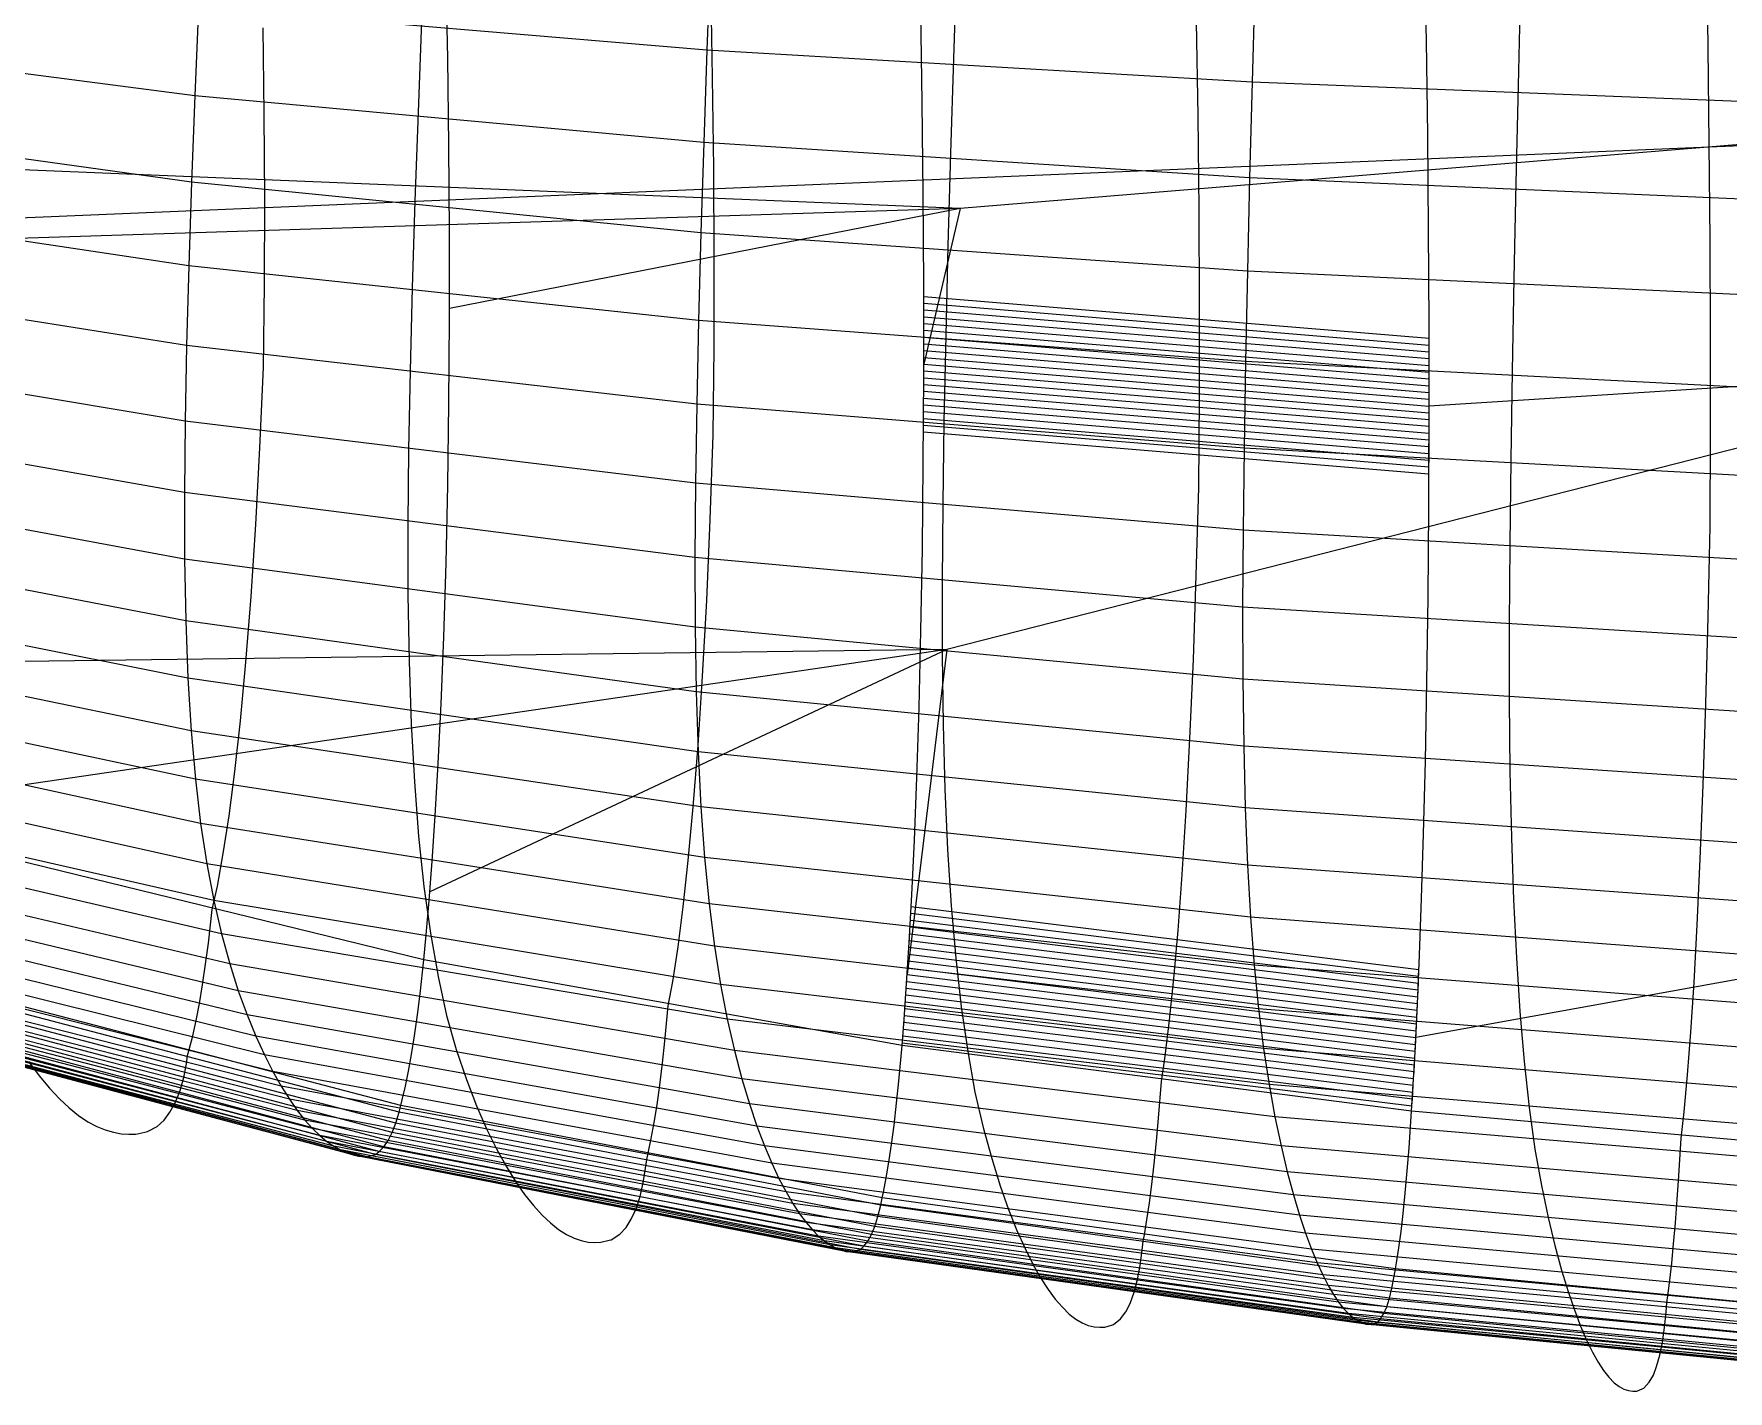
# Model space of a CAD drawing. Extents: x -449 to 449, y -4 to 308.
# Drawn here: x -296.4 to -146.2, y 3.5 to 123.8 of the extents above; entities that cross this region are included whole.
import ezdxf

# ---------------------------------------------------------------- set-up
doc = ezdxf.new("R2010")
doc.units = 0

msp = doc.modelspace()

# ---------------------------------------------------------------- linework, layer by layer
at = {"layer": 'default', "color": 3, "linetype": 'CONTINUOUS'}
for p, q in [((-172.974, 123.199, 41.614), (-173.126, 131.581, 41.104)), ((-259.742, 121.641, 74.538), (-259.896, 129.377, 74.221)), ((-217.678, 117.736, 56.845), (-217.817, 125.829, 56.488)), ((-172.858, 114.827, 42.005), (-172.974, 123.199, 41.614)), ((-259.643, 113.903, 74.741), (-259.742, 121.641, 74.538)), ((-217.588, 109.642, 57.078), (-217.678, 117.736, 56.845)), ((-172.781, 106.453, 42.264), (-172.858, 114.827, 42.005)), ((-259.596, 106.183, 74.838), (-259.643, 113.903, 74.741)), ((-217.542, 101.566, 57.196), (-217.588, 109.642, 57.078)), ((-259.6, 98.542, 74.829), (-259.596, 106.183, 74.838)), ((-172.74, 98.099, 42.401), (-172.781, 106.453, 42.264)), ((-217.54, 93.572, 57.2), (-217.542, 101.566, 57.196)), ((-259.652, 91.054, 74.722), (-259.6, 98.542, 74.829)), ((-172.736, 89.828, 42.416), (-172.74, 98.099, 42.401)), ((-217.581, 85.738, 57.096), (-217.54, 93.572, 57.2)), ((-259.754, 83.802, 74.513), (-259.652, 91.054, 74.722)), ((-172.766, 81.724, 42.316), (-172.736, 89.828, 42.416)), ((-217.664, 78.151, 56.881), (-217.581, 85.738, 57.096)), ((-259.902, 76.873, 74.209), (-259.754, 83.802, 74.513)), ((-172.83, 73.875, 42.098), (-172.766, 81.724, 42.316)), ((-217.788, 70.901, 56.563), (-217.664, 78.151, 56.881)), ((-260.096, 70.364, 73.811), (-259.902, 76.873, 74.209)), ((-172.928, 66.374, 41.769), (-172.83, 73.875, 42.098)), ((-217.951, 64.091, 56.142), (-217.788, 70.901, 56.563)), ((-260.328, 64.423, 73.336), (-260.096, 70.364, 73.811)), ((-173.058, 59.328, 41.331), (-172.928, 66.374, 41.769)), ((-260.588, 59.128, 72.802), (-260.328, 64.423, 73.336)), ((-218.147, 57.875, 55.637), (-217.951, 64.091, 56.142)), ((-260.858, 54.493, 72.248), (-260.588, 59.128, 72.802)), ((-173.216, 52.896, 40.802), (-173.058, 59.328, 41.331)), ((-218.368, 52.335, 55.067), (-218.147, 57.875, 55.637)), ((-261.129, 50.466, 71.691), (-260.858, 54.493, 72.248)), ((-173.394, 47.164, 40.203), (-173.216, 52.896, 40.802)), ((-218.598, 47.485, 54.473), (-218.368, 52.335, 55.067)), ((-261.397, 46.975, 71.14), (-261.129, 50.466, 71.691)), ((-261.661, 43.929, 70.6), (-261.397, 46.975, 71.14)), ((-218.83, 43.271, 53.875), (-218.598, 47.485, 54.473)), ((-173.579, 42.146, 39.578), (-173.394, 47.164, 40.203)), ((-261.874, 41.731, 70.163), (-261.661, 43.929, 70.6)), ((-219.059, 39.617, 53.284), (-218.83, 43.271, 53.875)), ((-173.767, 37.786, 38.948), (-173.579, 42.146, 39.578)), ((-219.285, 36.43, 52.703), (-219.059, 39.617, 53.284)), ((-173.952, 34.005, 38.325), (-173.767, 37.786, 38.948)), ((-219.468, 34.129, 52.232), (-219.285, 36.43, 52.703)), ((-174.135, 30.706, 37.711), (-173.952, 34.005, 38.325)), ((-174.283, 28.325, 37.213), (-174.135, 30.706, 37.711))]:
    msp.add_line(p, q, dxfattribs=at)
at = {"layer": 'default', "color": 4, "linetype": 'CONTINUOUS'}
for p, q in [((-147.992, 122.64, 42.234), (-148.123, 131.22, 41.704)), ((-214.633, 130.152, -7.258), (-214.908, 121.631, -8.07)), ((-236.263, 119.926, 71.409), (-236.407, 127.938, 71.069)), ((-164.627, 127.991, -23.489), (-164.84, 119.218, -24.335)), ((-262.075, 124.928, 12.1), (-262.388, 116.862, 11.396)), ((-193.22, 116.539, 55.561), (-193.345, 124.872, 55.183)), ((-276.029, 116.719, 89.841), (-276.132, 124.334, 89.655)), ((-147.893, 114.062, 42.642), (-147.992, 122.64, 42.234)), ((-214.908, 121.631, -8.07), (-215.169, 113.24, -8.814)), ((-236.165, 111.912, 71.628), (-236.263, 119.926, 71.409)), ((-164.84, 119.218, -24.335), (-165.043, 110.578, -25.11)), ((-275.983, 109.127, 89.925), (-276.029, 116.719, 89.841)), ((-262.388, 116.862, 11.396), (-262.666, 108.966, 10.771)), ((-193.133, 108.202, 55.808), (-193.22, 116.539, 55.561)), ((-215.169, 113.24, -8.814), (-215.4, 105.026, -9.473)), ((-147.821, 105.481, 42.913), (-147.893, 114.062, 42.642)), ((-236.118, 103.92, 71.736), (-236.165, 111.912, 71.628)), ((-165.043, 110.578, -25.11), (-165.224, 102.122, -25.796)), ((-275.991, 101.611, 89.909), (-275.983, 109.127, 89.925)), ((-262.666, 108.966, 10.771), (-262.903, 101.303, 10.244)), ((-193.089, 99.889, 55.936), (-193.133, 108.202, 55.808)), ((-147.784, 96.924, 43.057), (-147.821, 105.481, 42.913)), ((-236.118, 96.009, 71.732), (-236.118, 103.92, 71.736)), ((-215.4, 105.026, -9.473), (-215.596, 97.055, -10.028)), ((-276.095, 94.246, 89.72), (-275.991, 101.611, 89.909)), ((-262.903, 101.303, 10.244), (-263.087, 93.951, 9.832)), ((-165.224, 102.122, -25.796), (-165.377, 93.916, -26.372)), ((-193.085, 91.66, 55.944), (-193.089, 99.889, 55.936)), ((-215.596, 97.055, -10.028), (-215.749, 89.408, -10.459)), ((-147.778, 88.453, 43.076), (-147.784, 96.924, 43.057)), ((-236.205, 88.256, 71.539), (-236.118, 96.009, 71.732)), ((-276.404, 87.119, 89.145), (-276.095, 94.246, 89.72)), ((-263.087, 93.951, 9.832), (-263.224, 86.95, 9.549)), ((-165.377, 93.916, -26.372), (-165.495, 86.043, -26.818)), ((-193.154, 83.595, 55.748), (-193.085, 91.66, 55.944)), ((-215.749, 89.408, -10.459), (-215.864, 82.126, -10.754)), ((-236.473, 80.753, 70.917), (-236.205, 88.256, 71.539)), ((-147.825, 80.149, 42.898), (-147.778, 88.453, 43.076)), ((-276.762, 80.313, 88.484), (-276.404, 87.119, 89.145)), ((-263.224, 86.95, 9.549), (-263.292, 80.319, 9.42)), ((-165.495, 86.043, -26.818), (-165.586, 78.548, -27.12)), ((-193.375, 75.79, 55.091), (-193.154, 83.595, 55.748)), ((-215.864, 82.126, -10.754), (-215.92, 75.229, -10.883)), ((-277.177, 73.924, 87.712), (-276.762, 80.313, 88.484)), ((-263.292, 80.319, 9.42), (-263.285, 74.058, 9.467)), ((-236.791, 73.589, 70.186), (-236.473, 80.753, 70.917)), ((-147.995, 72.113, 42.218), (-147.825, 80.149, 42.898)), ((-165.586, 78.548, -27.12), (-165.631, 71.449, -27.25)), ((-215.92, 75.229, -10.883), (-215.914, 68.719, -10.824)), ((-193.639, 68.336, 54.317), (-193.375, 75.79, 55.091)), ((-277.643, 68.098, 86.843), (-277.177, 73.924, 87.712)), ((-263.285, 74.058, 9.467), (-263.186, 68.171, 9.71)), ((-237.154, 66.861, 69.348), (-236.791, 73.589, 70.186)), ((-148.198, 64.439, 41.412), (-147.995, 72.113, 42.218)), ((-165.631, 71.449, -27.25), (-165.628, 64.749, -27.181)), ((-278.133, 62.92, 85.922), (-277.643, 68.098, 86.843)), ((-263.186, 68.171, 9.71), (-263, 62.656, 10.159)), ((-215.914, 68.719, -10.824), (-215.828, 62.599, -10.555)), ((-193.94, 61.337, 53.428), (-193.639, 68.336, 54.317)), ((-237.556, 60.726, 68.417), (-237.154, 66.861, 69.348)), ((-165.628, 64.749, -27.181), (-165.561, 58.451, -26.89)), ((-148.431, 57.232, 40.486), (-148.198, 64.439, 41.412)), ((-278.634, 58.407, 84.988), (-278.133, 62.92, 85.922)), ((-263, 62.656, 10.159), (-262.713, 57.499, 10.826)), ((-215.828, 62.599, -10.555), (-215.672, 56.866, -10.065)), ((-237.984, 55.274, 67.413), (-237.556, 60.726, 68.417)), ((-194.274, 54.953, 52.437), (-193.94, 61.337, 53.428)), ((-279.143, 54.505, 84.041), (-278.634, 58.407, 84.988)), ((-262.713, 57.499, 10.826), (-262.334, 52.7, 11.708)), ((-165.561, 58.451, -26.89), (-165.44, 52.553, -26.367)), ((-148.689, 50.659, 39.452), (-148.431, 57.232, 40.486)), ((-215.672, 56.866, -10.065), (-215.428, 51.507, -9.341)), ((-279.65, 51.142, 83.097), (-279.143, 54.505, 84.041)), ((-238.424, 50.521, 66.393), (-237.984, 55.274, 67.413)), ((-194.63, 49.28, 51.368), (-194.274, 54.953, 52.437)), ((-262.334, 52.7, 11.708), (-261.857, 48.231, 12.812)), ((-280.177, 48.244, 82.117), (-279.65, 51.142, 83.097)), ((-215.428, 51.507, -9.341), (-215.107, 46.521, -8.387)), ((-165.44, 52.553, -26.367), (-165.248, 47.041, -25.599)), ((-238.871, 46.412, 65.358), (-238.424, 50.521, 66.393)), ((-148.962, 44.818, 38.335), (-148.689, 50.659, 39.452)), ((-280.647, 46.183, 81.247), (-280.177, 48.244, 82.117)), ((-261.857, 48.231, 12.812), (-261.279, 44.085, 14.137)), ((-194.996, 44.334, 50.28), (-194.63, 49.28, 51.368)), ((-165.248, 47.041, -25.599), (-164.997, 41.914, -24.587)), ((-280.973, 43.218, 80.646), (-280.647, 46.183, 81.247)), ((-239.317, 42.871, 64.326), (-238.871, 46.412, 65.358)), ((-215.107, 46.521, -8.387), (-214.705, 41.879, -7.196)), ((-261.279, 44.085, 14.137), (-260.606, 40.263, 15.669)), ((-195.368, 40.058, 49.176), (-194.996, 44.334, 50.28)), ((-149.245, 39.725, 37.197), (-148.962, 44.818, 38.335)), ((-281.219, 41.348, 80.188), (-280.973, 43.218, 80.646)), ((-239.781, 39.819, 63.253), (-239.317, 42.871, 64.326)), ((-281.494, 39.51, 79.682), (-281.219, 41.348, 80.188)), ((-214.705, 41.879, -7.196), (-214.217, 37.574, -5.768)), ((-164.997, 41.914, -24.587), (-164.681, 37.141, -23.327)), ((-281.775, 37.857, 79.161), (-281.494, 39.51, 79.682)), ((-260.606, 40.263, 15.669), (-259.853, 36.787, 17.369)), ((-240.195, 37.647, 62.3), (-239.781, 39.819, 63.253)), ((-195.741, 36.373, 48.075), (-195.368, 40.058, 49.176)), ((-149.534, 35.321, 36.041), (-149.245, 39.725, 37.197)), ((-282.066, 36.36, 78.624), (-281.775, 37.857, 79.161)), ((-240.487, 34.529, 61.633), (-240.195, 37.647, 62.3)), ((-214.217, 37.574, -5.768), (-213.648, 33.606, -4.117)), ((-282.368, 35.002, 78.066), (-282.066, 36.36, 78.624)), ((-259.853, 36.787, 17.369), (-258.991, 33.765, 19.317)), ((-196.129, 33.196, 46.929), (-195.741, 36.373, 48.075)), ((-164.681, 37.141, -23.327), (-164.298, 32.717, -21.817)), ((-282.674, 33.777, 77.495), (-282.368, 35.002, 78.066)), ((-149.823, 31.525, 34.888), (-149.534, 35.321, 36.041)), ((-282.922, 32.51, 77.041), (-282.818, 33.258, 77.224)), ((-282.818, 33.258, 77.224), (-282.674, 33.777, 77.495)), ((-258.991, 33.765, 19.317), (-258.089, 31.126, 21.359)), ((-240.703, 32.56, 61.134), (-240.487, 34.529, 61.633)), ((-213.648, 33.606, -4.117), (-213.011, 29.999, -2.287)), ((-196.475, 30.934, 45.911), (-196.129, 33.196, 46.929)), ((-296.925, 32.715, 51.196), (-295.988, 31.442, 52.926)), ((-283.157, 31.292, 76.618), (-282.922, 32.51, 77.041)), ((-240.945, 30.624, 60.582), (-240.703, 32.56, 61.134)), ((-164.298, 32.717, -21.817), (-163.851, 28.64, -20.073)), ((-295.988, 31.442, 52.926), (-295.071, 30.345, 54.612)), ((-295.071, 30.345, 54.612), (-294.19, 29.393, 56.24)), ((-283.889, 29.111, 75.277), (-283.48, 30.147, 76.032)), ((-283.48, 30.147, 76.032), (-283.157, 31.292, 76.618)), ((-258.089, 31.126, 21.359), (-257.196, 28.796, 23.391)), ((-241.193, 28.884, 60.013), (-240.945, 30.624, 60.582)), ((-196.723, 27.693, 45.187), (-196.475, 30.934, 45.911)), ((-150.123, 28.252, 33.687), (-149.823, 31.525, 34.888)), ((-294.19, 29.393, 56.24), (-293.324, 28.595, 57.838)), ((-293.324, 28.595, 57.838), (-292.481, 27.929, 59.394)), ((-284.381, 28.216, 74.374), (-283.889, 29.111, 75.277)), ((-257.196, 28.796, 23.391), (-256.306, 26.748, 25.413)), ((-241.449, 27.307, 59.425), (-241.193, 28.884, 60.013)), ((-213.011, 29.999, -2.287), (-212.282, 26.862, -0.194)), ((-163.851, 28.64, -20.073), (-163.347, 24.933, -18.141)), ((-292.481, 27.929, 59.394), (-291.665, 27.377, 60.899)), ((-291.665, 27.377, 60.899), (-290.875, 26.956, 62.359)), ((-285.508, 26.964, 72.328), (-284.891, 27.525, 73.408)), ((-284.891, 27.525, 73.408), (-284.381, 28.216, 74.374)), ((-241.714, 25.877, 58.815), (-241.449, 27.307, 59.425)), ((-196.904, 25.644, 44.653), (-196.723, 27.693, 45.187)), ((-150.392, 25.922, 32.621), (-150.123, 28.252, 33.687)), ((-290.875, 26.956, 62.359), (-290.115, 26.646, 63.762)), ((-290.115, 26.646, 63.762), (-289.387, 26.445, 65.099)), ((-289.387, 26.445, 65.099), (-288.701, 26.313, 66.37)), ((-288.701, 26.313, 66.37), (-288.022, 26.283, 67.611)), ((-288.022, 26.283, 67.611), (-287.415, 26.283, 68.764)), ((-287.415, 26.283, 68.764), (-286.605, 26.459, 70.229)), ((-286.605, 26.459, 70.229), (-286.375, 26.501, 70.649)), ((-286.375, 26.501, 70.649), (-285.508, 26.964, 72.328)), ((-256.306, 26.748, 25.413), (-255.428, 24.973, 27.415)), ((-241.984, 24.586, 58.191), (-241.714, 25.877, 58.815)), ((-212.282, 26.862, -0.194), (-211.52, 24.124, 2)), ((-197.106, 23.63, 44.063), (-196.904, 25.644, 44.653)), ((-150.587, 22.586, 31.854), (-150.392, 25.922, 32.621)), ((-255.428, 24.973, 27.415), (-254.571, 23.435, 29.367)), ((-242.202, 23.251, 57.696), (-242.111, 24.04, 57.894)), ((-242.111, 24.04, 57.894), (-241.984, 24.586, 58.191)), ((-211.52, 24.124, 2), (-210.767, 21.706, 4.183)), ((-163.347, 24.933, -18.141), (-162.774, 21.709, -15.933)), ((-254.571, 23.435, 29.367), (-253.746, 22.086, 31.256)), ((-242.409, 21.967, 57.236), (-242.202, 23.251, 57.696)), ((-197.314, 21.82, 43.454), (-197.106, 23.63, 44.063)), ((-150.728, 20.476, 31.293), (-150.587, 22.586, 31.854)), ((-253.746, 22.086, 31.256), (-252.936, 20.935, 33.107)), ((-242.694, 20.76, 56.596), (-242.409, 21.967, 57.236)), ((-210.767, 21.706, 4.183), (-210.017, 19.581, 6.355)), ((-197.529, 20.179, 42.825), (-197.314, 21.82, 43.454)), ((-162.774, 21.709, -15.933), (-162.174, 18.895, -13.621)), ((-252.936, 20.935, 33.107), (-252.156, 19.936, 34.893)), ((-252.156, 19.936, 34.893), (-251.39, 19.1, 36.646)), ((-243.491, 18.725, 54.779), (-243.056, 19.668, 55.769)), ((-243.056, 19.668, 55.769), (-242.694, 20.76, 56.596)), ((-210.017, 19.581, 6.355), (-209.278, 17.739, 8.504)), ((-197.752, 18.692, 42.171), (-197.529, 20.179, 42.825)), ((-150.887, 18.403, 30.673), (-150.728, 20.476, 31.293)), ((-251.39, 19.1, 36.646), (-250.645, 18.403, 38.354)), ((-250.645, 18.403, 38.354), (-249.924, 17.824, 40.004)), ((-243.938, 17.997, 53.721), (-243.491, 18.725, 54.779)), ((-197.977, 17.348, 41.503), (-197.752, 18.692, 42.171)), ((-162.174, 18.895, -13.621), (-161.582, 16.41, -11.321)), ((-151.049, 16.539, 30.032), (-150.887, 18.403, 30.673)), ((-249.924, 17.824, 40.004), (-249.225, 17.383, 41.605)), ((-249.225, 17.383, 41.605), (-248.554, 17.06, 43.144)), ((-248.554, 17.06, 43.144), (-247.91, 16.851, 44.611)), ((-247.91, 16.851, 44.611), (-247.304, 16.713, 46.005)), ((-247.304, 16.713, 46.005), (-246.702, 16.683, 47.366)), ((-246.702, 16.683, 47.366), (-246.169, 16.685, 48.63)), ((-246.169, 16.685, 48.63), (-245.45, 16.872, 50.236)), ((-245.45, 16.872, 50.236), (-245.247, 16.917, 50.697)), ((-245.247, 16.917, 50.697), (-244.49, 17.417, 52.533)), ((-244.49, 17.417, 52.533), (-243.938, 17.997, 53.721)), ((-209.278, 17.739, 8.504), (-208.555, 16.144, 10.599)), ((-198.168, 15.976, 40.951), (-198.083, 16.78, 41.185)), ((-198.083, 16.78, 41.185), (-197.977, 17.348, 41.503)), ((-151.217, 14.85, 29.371), (-151.049, 16.539, 30.032)), ((-208.555, 16.144, 10.599), (-207.862, 14.744, 12.627)), ((-198.343, 14.641, 40.46), (-198.168, 15.976, 40.951)), ((-161.582, 16.41, -11.321), (-160.993, 14.226, -9.032)), ((-207.862, 14.744, 12.627), (-207.179, 13.551, 14.613)), ((-207.179, 13.551, 14.613), (-206.524, 12.516, 16.529)), ((-198.581, 13.387, 39.778), (-198.343, 14.641, 40.46)), ((-160.993, 14.226, -9.032), (-160.413, 12.333, -6.768)), ((-151.391, 13.318, 28.684), (-151.217, 14.85, 29.371)), ((-206.524, 12.516, 16.529), (-205.879, 11.649, 18.41)), ((-199.249, 11.275, 37.839), (-198.884, 12.254, 38.896)), ((-198.884, 12.254, 38.896), (-198.581, 13.387, 39.778)), ((-160.413, 12.333, -6.768), (-159.846, 10.693, -4.56)), ((-151.566, 11.935, 27.981), (-151.391, 13.318, 28.684)), ((-205.879, 11.649, 18.41), (-205.253, 10.926, 20.241)), ((-205.253, 10.926, 20.241), (-204.647, 10.327, 22.012)), ((-200.09, 9.916, 35.438), (-199.62, 10.518, 36.708)), ((-199.62, 10.518, 36.708), (-199.249, 11.275, 37.839)), ((-159.846, 10.693, -4.56), (-159.303, 9.254, -2.424)), ((-151.709, 10.504, 27.429), (-151.648, 11.351, 27.646)), ((-151.648, 11.351, 27.646), (-151.566, 11.935, 27.981)), ((-204.647, 10.327, 22.012), (-204.059, 9.871, 23.729)), ((-204.059, 9.871, 23.729), (-203.495, 9.537, 25.379)), ((-203.495, 9.537, 25.379), (-202.953, 9.321, 26.953)), ((-202.953, 9.321, 26.953), (-202.445, 9.18, 28.447)), ((-202.445, 9.18, 28.447), (-201.937, 9.15, 29.908)), ((-201.937, 9.15, 29.908), (-201.494, 9.152, 31.26)), ((-201.494, 9.152, 31.26), (-200.886, 9.348, 32.984)), ((-200.886, 9.348, 32.984), (-200.715, 9.395, 33.474)), ((-200.715, 9.395, 33.474), (-200.09, 9.916, 35.438)), ((-159.303, 9.254, -2.424), (-158.768, 8.027, -0.332)), ((-152.038, 7.842, 26.184), (-151.848, 9.131, 26.908)), ((-151.848, 9.131, 26.908), (-151.709, 10.504, 27.429)), ((-158.768, 8.027, -0.332), (-158.255, 6.963, 1.687)), ((-152.276, 6.678, 25.25), (-152.038, 7.842, 26.184)), ((-158.255, 6.963, 1.687), (-157.75, 6.072, 3.668)), ((-157.75, 6.072, 3.668), (-157.26, 5.328, 5.597)), ((-152.563, 5.673, 24.134), (-152.276, 6.678, 25.25)), ((-157.26, 5.328, 5.597), (-156.783, 4.727, 7.468)), ((-156.783, 4.727, 7.468), (-156.325, 4.243, 9.27)), ((-153.227, 4.279, 21.602), (-152.85, 4.897, 22.943)), ((-152.85, 4.897, 22.943), (-152.563, 5.673, 24.134)), ((-156.325, 4.243, 9.27), (-155.884, 3.899, 11.008)), ((-155.884, 3.899, 11.008), (-155.458, 3.675, 12.666)), ((-155.458, 3.675, 12.666), (-155.061, 3.543, 14.241)), ((-155.061, 3.543, 14.241), (-154.661, 3.497, 15.779)), ((-154.661, 3.497, 15.779), (-154.319, 3.499, 17.202)), ((-154.319, 3.499, 17.202), (-153.839, 3.698, 19.02)), ((-153.839, 3.698, 19.02), (-153.705, 3.746, 19.535)), ((-153.705, 3.746, 19.535), (-153.227, 4.279, 21.602))]:
    msp.add_line(p, q, dxfattribs=at)
at = {"layer": 'default', "color": 5, "linetype": 'CONTINUOUS'}
for p, q in [((-236.47, 130.686, 8.409), (-236.774, 122.357, 7.625)), ((-188.18, 128.149, -9.532), (-188.424, 119.532, -10.355)), ((-281.845, 126.145, 29.179), (-282.174, 118.313, 28.503)), ((-236.774, 122.357, 7.625), (-281.845, 126.145, 29.179)), ((-282.174, 118.313, 28.503), (-322.906, 123.578, 52.983)), ((-236.774, 122.357, 7.625), (-237.054, 114.162, 6.905)), ((-188.424, 119.532, -10.355), (-236.774, 122.357, 7.625)), ((-188.424, 119.532, -10.355), (-188.649, 111.053, -11.109)), ((-137.664, 117.521, -24.312), (-188.424, 119.532, -10.355)), ((-282.174, 118.313, 28.503), (-282.466, 110.662, 27.903)), ((-237.054, 114.162, 6.905), (-282.174, 118.313, 28.503)), ((-282.466, 110.662, 27.903), (-323.239, 116.356, 52.428)), ((-237.054, 114.162, 6.905), (-237.301, 106.157, 6.267)), ((-188.649, 111.053, -11.109), (-237.054, 114.162, 6.905)), ((-282.466, 110.662, 27.903), (-282.712, 103.256, 27.398)), ((-237.301, 106.157, 6.267), (-282.466, 110.662, 27.903)), ((-188.649, 111.053, -11.109), (-188.847, 102.77, -11.776)), ((-137.829, 108.832, -25.093), (-188.649, 111.053, -11.109)), ((-282.712, 103.256, 27.398), (-323.521, 109.365, 51.958)), ((-237.301, 106.157, 6.267), (-237.509, 98.408, 5.731)), ((-188.847, 102.77, -11.776), (-237.301, 106.157, 6.267)), ((-282.905, 96.171, 27.002), (-323.742, 102.677, 51.588)), ((-282.712, 103.256, 27.398), (-282.905, 96.171, 27.002)), ((-237.509, 98.408, 5.731), (-282.712, 103.256, 27.398)), ((-188.847, 102.77, -11.776), (-189.014, 94.753, -12.336)), ((-137.975, 100.344, -25.782), (-188.847, 102.77, -11.776)), ((-237.509, 98.408, 5.731), (-237.671, 90.996, 5.314)), ((-189.014, 94.753, -12.336), (-237.509, 98.408, 5.731)), ((-283.039, 89.46, 26.727), (-323.899, 96.342, 51.327)), ((-282.905, 96.171, 27.002), (-283.039, 89.46, 26.727)), ((-237.671, 90.996, 5.314), (-282.905, 96.171, 27.002)), ((-189.014, 94.753, -12.336), (-189.142, 87.084, -12.769)), ((-138.097, 92.128, -26.359), (-189.014, 94.753, -12.336)), ((-283.102, 83.153, 26.598), (-323.976, 90.388, 51.199)), ((-237.671, 90.996, 5.314), (-237.782, 83.974, 5.027)), ((-189.142, 87.084, -12.769), (-237.671, 90.996, 5.314)), ((-283.039, 89.46, 26.727), (-283.102, 83.153, 26.598)), ((-237.782, 83.974, 5.027), (-283.039, 89.46, 26.727)), ((-189.142, 87.084, -12.769), (-189.23, 79.82, -13.066)), ((-138.191, 84.27, -26.804), (-189.142, 87.084, -12.769)), ((-283.086, 77.256, 26.632), (-323.965, 84.82, 51.217)), ((-283.102, 83.153, 26.598), (-283.086, 77.256, 26.632)), ((-237.832, 77.376, 4.897), (-283.102, 83.153, 26.598)), ((-237.782, 83.974, 5.027), (-237.832, 77.376, 4.897)), ((-189.23, 79.82, -13.066), (-237.782, 83.974, 5.027)), ((-282.981, 71.773, 26.846), (-323.855, 79.642, 51.4)), ((-189.23, 79.82, -13.066), (-189.269, 72.993, -13.194)), ((-138.255, 76.826, -27.106), (-189.23, 79.82, -13.066)), ((-283.086, 77.256, 26.632), (-282.981, 71.773, 26.846)), ((-237.814, 71.207, 4.944), (-283.086, 77.256, 26.632)), ((-237.832, 77.376, 4.897), (-237.814, 71.207, 4.944)), ((-189.269, 72.993, -13.194), (-237.832, 77.376, 4.897)), ((-282.788, 66.7, 27.242), (-323.647, 74.852, 51.747)), ((-189.269, 72.993, -13.194), (-189.251, 66.611, -13.136)), ((-138.282, 69.831, -27.234), (-189.269, 72.993, -13.194)), ((-282.981, 71.773, 26.846), (-282.788, 66.7, 27.242)), ((-237.72, 65.471, 5.186), (-282.981, 71.773, 26.846)), ((-237.814, 71.207, 4.944), (-237.72, 65.471, 5.186)), ((-189.251, 66.611, -13.136), (-237.814, 71.207, 4.944)), ((-282.503, 62.025, 27.828), (-323.336, 70.437, 52.265)), ((-282.13, 57.738, 28.594), (-322.927, 66.388, 52.946)), ((-282.788, 66.7, 27.242), (-282.503, 62.025, 27.828)), ((-237.55, 60.165, 5.624), (-282.788, 66.7, 27.242)), ((-189.251, 66.611, -13.136), (-189.172, 60.677, -12.871)), ((-138.268, 63.292, -27.167), (-189.251, 66.611, -13.136)), ((-237.72, 65.471, 5.186), (-237.55, 60.165, 5.624)), ((-189.172, 60.677, -12.871), (-237.72, 65.471, 5.186)), ((-281.67, 53.816, 29.536), (-322.423, 62.683, 53.787)), ((-282.503, 62.025, 27.828), (-282.13, 57.738, 28.594)), ((-237.301, 55.275, 6.268), (-282.503, 62.025, 27.828)), ((-237.55, 60.165, 5.624), (-237.301, 55.275, 6.268)), ((-189.032, 55.189, -12.398), (-237.55, 60.165, 5.624)), ((-189.172, 60.677, -12.871), (-189.032, 55.189, -12.398)), ((-138.208, 57.212, -26.883), (-189.172, 60.677, -12.871)), ((-281.127, 50.24, 30.651), (-321.824, 59.303, 54.784)), ((-282.13, 57.738, 28.594), (-281.67, 53.816, 29.536)), ((-236.976, 50.792, 7.105), (-282.13, 57.738, 28.594)), ((-280.505, 46.981, 31.928), (-321.138, 56.223, 55.928)), ((-237.301, 55.275, 6.268), (-236.976, 50.792, 7.105)), ((-188.826, 50.131, -11.706), (-237.301, 55.275, 6.268)), ((-189.032, 55.189, -12.398), (-188.826, 50.131, -11.706)), ((-138.102, 51.588, -26.382), (-189.032, 55.189, -12.398)), ((-279.817, 44.028, 33.34), (-320.378, 53.431, 57.194)), ((-281.67, 53.816, 29.536), (-281.127, 50.24, 30.651)), ((-236.576, 46.691, 8.135), (-281.67, 53.816, 29.536)), ((-279.084, 41.369, 34.845), (-319.568, 50.917, 58.544)), ((-281.127, 50.24, 30.651), (-280.505, 46.981, 31.928)), ((-236.105, 42.952, 9.35), (-281.127, 50.24, 30.651)), ((-236.976, 50.792, 7.105), (-236.576, 46.691, 8.135)), ((-188.56, 45.495, -10.809), (-236.976, 50.792, 7.105)), ((-188.826, 50.131, -11.706), (-188.56, 45.495, -10.809)), ((-137.948, 46.407, -25.654), (-188.826, 50.131, -11.706)), ((-278.322, 38.983, 36.407), (-318.727, 48.661, 59.946)), ((-277.551, 36.859, 37.989), (-317.874, 46.651, 61.367)), ((-280.505, 46.981, 31.928), (-279.817, 44.028, 33.34)), ((-235.565, 39.545, 10.741), (-280.505, 46.981, 31.928)), ((-236.576, 46.691, 8.135), (-236.105, 42.952, 9.35)), ((-188.232, 41.254, -9.709), (-236.576, 46.691, 8.135)), ((-188.56, 45.495, -10.809), (-188.232, 41.254, -9.709)), ((-137.749, 41.657, -24.711), (-188.56, 45.495, -10.809)), ((-276.777, 34.968, 39.579), (-317.018, 44.862, 62.794)), ((-279.817, 44.028, 33.34), (-279.084, 41.369, 34.845)), ((-234.969, 36.459, 12.278), (-279.817, 44.028, 33.34)), ((-276.009, 33.294, 41.154), (-316.168, 43.278, 64.21)), ((-236.105, 42.952, 9.35), (-235.565, 39.545, 10.741)), ((-187.847, 37.387, -8.411), (-236.105, 42.952, 9.35)), ((-275.253, 31.818, 42.706), (-315.332, 41.88, 65.604)), ((-274.516, 30.516, 44.219), (-314.515, 40.647, 66.965)), ((-279.084, 41.369, 34.845), (-278.322, 38.983, 36.407)), ((-234.334, 33.68, 13.915), (-279.084, 41.369, 34.845)), ((-188.232, 41.254, -9.709), (-187.847, 37.387, -8.411)), ((-137.504, 37.312, -23.556), (-188.232, 41.254, -9.709)), ((-273.795, 29.377, 45.699), (-313.717, 39.568, 68.295)), ((-235.565, 39.545, 10.741), (-234.969, 36.459, 12.278)), ((-187.405, 33.865, -6.927), (-235.565, 39.545, 10.741)), ((-273.094, 28.383, 47.136), (-312.941, 38.626, 69.587)), ((-272.409, 27.518, 48.543), (-312.182, 37.806, 70.853)), ((-264.072, 28.221, 65.653), (-302.935, 38.426, 86.262)), ((-278.322, 38.983, 36.407), (-277.551, 36.859, 37.989)), ((-233.675, 31.187, 15.614), (-278.322, 38.983, 36.407)), ((-271.741, 26.774, 49.914), (-311.442, 37.1, 72.086)), ((-271.091, 26.146, 51.247), (-310.722, 36.503, 73.285)), ((-265.032, 25.718, 63.681), (-304.003, 36.068, 84.481)), ((-264.683, 26.416, 64.397), (-303.616, 36.725, 85.127)), ((-264.368, 27.25, 65.044), (-303.265, 37.511, 85.712)), ((-277.551, 36.859, 37.989), (-276.777, 34.968, 39.579)), ((-233.007, 28.968, 17.334), (-277.551, 36.859, 37.989)), ((-234.969, 36.459, 12.278), (-234.334, 33.68, 13.915)), ((-186.918, 30.674, -5.288), (-234.969, 36.459, 12.278)), ((-187.847, 37.387, -8.411), (-187.405, 33.865, -6.927)), ((-137.216, 33.352, -22.194), (-187.847, 37.387, -8.411)), ((-270.463, 25.624, 52.536), (-310.026, 36.008, 74.445)), ((-269.86, 25.207, 53.773), (-309.358, 35.611, 75.558)), ((-269.274, 24.881, 54.976), (-308.709, 35.3, 76.64)), ((-268.716, 24.629, 56.122), (-308.09, 35.059, 77.672)), ((-268.146, 24.443, 57.29), (-307.458, 34.881, 78.724)), ((-267.665, 24.311, 58.278), (-306.925, 34.753, 79.613)), ((-266.98, 24.269, 59.685), (-306.165, 34.71, 80.88)), ((-266.926, 24.278, 59.796), (-306.105, 34.718, 80.98)), ((-266.161, 24.456, 61.364), (-305.257, 34.882, 82.392)), ((-265.824, 24.737, 62.056), (-304.883, 35.146, 83.016)), ((-265.408, 25.16, 62.91), (-304.421, 35.543, 83.786)), ((-276.777, 34.968, 39.579), (-276.009, 33.294, 41.154)), ((-232.337, 26.993, 19.062), (-276.777, 34.968, 39.579)), ((-276.009, 33.294, 41.154), (-275.253, 31.818, 42.706)), ((-231.673, 25.245, 20.774), (-276.009, 33.294, 41.154)), ((-234.334, 33.68, 13.915), (-233.675, 31.187, 15.614)), ((-186.399, 27.802, -3.542), (-234.334, 33.68, 13.915)), ((-187.405, 33.865, -6.927), (-186.918, 30.674, -5.288)), ((-136.887, 29.744, -20.639), (-187.405, 33.865, -6.927)), ((-275.253, 31.818, 42.706), (-274.516, 30.516, 44.219)), ((-231.019, 23.704, 22.46), (-275.253, 31.818, 42.706)), ((-274.516, 30.516, 44.219), (-273.795, 29.377, 45.699)), ((-230.381, 22.346, 24.104), (-274.516, 30.516, 44.219)), ((-233.675, 31.187, 15.614), (-233.007, 28.968, 17.334)), ((-185.861, 25.225, -1.732), (-233.675, 31.187, 15.614)), ((-186.918, 30.674, -5.288), (-186.399, 27.802, -3.542)), ((-136.524, 26.477, -18.921), (-186.918, 30.674, -5.288)), ((-273.795, 29.377, 45.699), (-273.094, 28.383, 47.136)), ((-229.757, 21.157, 25.711), (-273.795, 29.377, 45.699)), ((-264.072, 28.221, 65.653), (-263.912, 28.826, 65.98)), ((-233.007, 28.968, 17.334), (-232.337, 26.993, 19.062)), ((-185.316, 22.932, 0.101), (-233.007, 28.968, 17.334)), ((-273.094, 28.383, 47.136), (-272.409, 27.518, 48.543)), ((-229.151, 20.119, 27.273), (-273.094, 28.383, 47.136)), ((-272.409, 27.518, 48.543), (-271.741, 26.774, 49.914)), ((-228.559, 19.217, 28.8), (-272.409, 27.518, 48.543)), ((-264.683, 26.416, 64.397), (-264.368, 27.25, 65.044)), ((-264.368, 27.25, 65.044), (-264.072, 28.221, 65.653)), ((-221.613, 18.97, 46.704), (-264.368, 27.25, 65.044)), ((-221.357, 19.987, 47.362), (-264.072, 28.221, 65.653)), ((-186.399, 27.802, -3.542), (-185.861, 25.225, -1.732)), ((-136.138, 23.535, -17.093), (-186.399, 27.802, -3.542)), ((-271.741, 26.774, 49.914), (-271.091, 26.146, 51.247)), ((-227.981, 18.442, 30.289), (-271.741, 26.774, 49.914)), ((-271.091, 26.146, 51.247), (-270.463, 25.624, 52.536)), ((-227.42, 17.787, 31.736), (-271.091, 26.146, 51.247)), ((-270.463, 25.624, 52.536), (-269.86, 25.207, 53.773)), ((-226.877, 17.244, 33.136), (-270.463, 25.624, 52.536)), ((-265.408, 25.16, 62.91), (-265.032, 25.718, 63.681)), ((-265.032, 25.718, 63.681), (-264.683, 26.416, 64.397)), ((-222.185, 17.365, 45.227), (-265.032, 25.718, 63.681)), ((-221.885, 18.096, 46.003), (-264.683, 26.416, 64.397)), ((-232.337, 26.993, 19.062), (-231.673, 25.245, 20.774)), ((-184.769, 20.892, 1.941), (-232.337, 26.993, 19.062)), ((-269.86, 25.207, 53.773), (-269.274, 24.881, 54.976)), ((-226.356, 16.811, 34.479), (-269.86, 25.207, 53.773)), ((-269.274, 24.881, 54.976), (-268.716, 24.629, 56.122)), ((-225.849, 16.472, 35.784), (-269.274, 24.881, 54.976)), ((-268.716, 24.629, 56.122), (-268.146, 24.443, 57.29)), ((-225.367, 16.211, 37.027), (-268.716, 24.629, 56.122)), ((-268.146, 24.443, 57.29), (-267.665, 24.311, 58.278)), ((-224.875, 16.019, 38.296), (-268.146, 24.443, 57.29)), ((-267.665, 24.311, 58.278), (-266.98, 24.269, 59.685)), ((-224.459, 15.882, 39.368), (-267.665, 24.311, 58.278)), ((-266.98, 24.269, 59.685), (-266.926, 24.278, 59.796)), ((-223.867, 15.841, 40.894), (-266.98, 24.269, 59.685)), ((-266.926, 24.278, 59.796), (-266.161, 24.456, 61.364)), ((-223.82, 15.851, 41.014), (-266.926, 24.278, 59.796)), ((-266.161, 24.456, 61.364), (-265.824, 24.737, 62.056)), ((-223.16, 16.04, 42.715), (-266.161, 24.456, 61.364)), ((-265.824, 24.737, 62.056), (-265.408, 25.16, 62.91)), ((-222.869, 16.336, 43.466), (-265.824, 24.737, 62.056)), ((-222.51, 16.78, 44.391), (-265.408, 25.16, 62.91)), ((-231.673, 25.245, 20.774), (-231.019, 23.704, 22.46)), ((-184.227, 19.086, 3.765), (-231.673, 25.245, 20.774)), ((-185.861, 25.225, -1.732), (-185.316, 22.932, 0.101)), ((-135.737, 20.898, -15.196), (-185.861, 25.225, -1.732)), ((-231.019, 23.704, 22.46), (-230.381, 22.346, 24.104)), ((-183.693, 17.494, 5.56), (-231.019, 23.704, 22.46)), ((-185.316, 22.932, 0.101), (-184.769, 20.892, 1.941)), ((-135.331, 18.55, -13.277), (-185.316, 22.932, 0.101)), ((-230.381, 22.346, 24.104), (-229.757, 21.157, 25.711)), ((-183.173, 16.092, 7.31), (-230.381, 22.346, 24.104)), ((-229.757, 21.157, 25.711), (-229.151, 20.119, 27.273)), ((-182.664, 14.864, 9.022), (-229.757, 21.157, 25.711)), ((-229.151, 20.119, 27.273), (-228.559, 19.217, 28.8)), ((-182.17, 13.793, 10.684), (-229.151, 20.119, 27.273)), ((-221.613, 18.97, 46.704), (-221.357, 19.987, 47.362)), ((-221.357, 19.987, 47.362), (-221.22, 20.621, 47.716)), ((-175.817, 13.687, 32.052), (-221.357, 19.987, 47.362)), ((-184.769, 20.892, 1.941), (-184.227, 19.086, 3.765)), ((-134.923, 16.461, -11.35), (-184.769, 20.892, 1.941)), ((-228.559, 19.217, 28.8), (-227.981, 18.442, 30.289)), ((-181.686, 12.863, 12.31), (-228.559, 19.217, 28.8)), ((-227.981, 18.442, 30.289), (-227.42, 17.787, 31.736)), ((-181.215, 12.063, 13.895), (-227.981, 18.442, 30.289)), ((-222.185, 17.365, 45.227), (-221.885, 18.096, 46.003)), ((-221.885, 18.096, 46.003), (-221.613, 18.97, 46.704)), ((-176.246, 11.729, 30.609), (-221.885, 18.096, 46.003)), ((-176.025, 12.634, 31.353), (-221.613, 18.97, 46.704)), ((-184.227, 19.086, 3.765), (-183.693, 17.494, 5.56)), ((-134.52, 14.613, -9.441), (-184.227, 19.086, 3.765)), ((-227.42, 17.787, 31.736), (-226.877, 17.244, 33.136)), ((-180.757, 11.387, 15.434), (-227.42, 17.787, 31.736)), ((-226.877, 17.244, 33.136), (-226.356, 16.811, 34.479)), ((-180.315, 10.828, 16.924), (-226.877, 17.244, 33.136)), ((-226.356, 16.811, 34.479), (-225.849, 16.472, 35.784)), ((-179.89, 10.381, 18.353), (-226.356, 16.811, 34.479)), ((-222.869, 16.336, 43.466), (-222.51, 16.78, 44.391)), ((-222.51, 16.78, 44.391), (-222.185, 17.365, 45.227)), ((-176.755, 10.364, 28.897), (-222.51, 16.78, 44.391)), ((-176.491, 10.971, 29.785), (-222.185, 17.365, 45.227)), ((-183.693, 17.494, 5.56), (-183.173, 16.092, 7.31)), ((-134.122, 12.984, -7.563), (-183.693, 17.494, 5.56)), ((-225.849, 16.472, 35.784), (-225.367, 16.211, 37.027)), ((-179.477, 10.033, 19.742), (-225.849, 16.472, 35.784)), ((-225.367, 16.211, 37.027), (-224.875, 16.019, 38.296)), ((-179.084, 9.765, 21.065), (-225.367, 16.211, 37.027)), ((-224.875, 16.019, 38.296), (-224.459, 15.882, 39.368)), ((-178.682, 9.568, 22.414), (-224.875, 16.019, 38.296)), ((-224.459, 15.882, 39.368), (-223.867, 15.841, 40.894)), ((-178.343, 9.428, 23.555), (-224.459, 15.882, 39.368)), ((-223.867, 15.841, 40.894), (-223.82, 15.851, 41.014)), ((-177.861, 9.388, 25.178), (-223.867, 15.841, 40.894)), ((-223.82, 15.851, 41.014), (-223.16, 16.04, 42.715)), ((-177.823, 9.398, 25.306), (-223.82, 15.851, 41.014)), ((-223.16, 16.04, 42.715), (-222.869, 16.336, 43.466)), ((-177.285, 9.597, 27.115), (-223.16, 16.04, 42.715)), ((-177.048, 9.904, 27.913), (-222.869, 16.336, 43.466)), ((-183.173, 16.092, 7.31), (-182.664, 14.864, 9.022)), ((-133.735, 11.548, -5.73), (-183.173, 16.092, 7.31)), ((-182.664, 14.864, 9.022), (-182.17, 13.793, 10.684)), ((-133.356, 10.292, -3.939), (-182.664, 14.864, 9.022)), ((-182.17, 13.793, 10.684), (-181.686, 12.863, 12.31)), ((-132.988, 9.197, -2.199), (-182.17, 13.793, 10.684)), ((-176.025, 12.634, 31.353), (-175.817, 13.687, 32.052)), ((-175.817, 13.687, 32.052), (-175.705, 14.344, 32.428)), ((-128.262, 9.112, 20.149), (-175.817, 13.687, 32.052)), ((-181.686, 12.863, 12.31), (-181.215, 12.063, 13.895)), ((-132.628, 8.245, -0.498), (-181.686, 12.863, 12.31)), ((-181.215, 12.063, 13.895), (-180.757, 11.387, 15.434)), ((-132.278, 7.427, 1.161), (-181.215, 12.063, 13.895)), ((-176.246, 11.729, 30.609), (-176.025, 12.634, 31.353)), ((-128.417, 8.032, 19.419), (-176.025, 12.634, 31.353)), ((-180.757, 11.387, 15.434), (-180.315, 10.828, 16.924)), ((-131.937, 6.737, 2.772), (-180.757, 11.387, 15.434)), ((-180.315, 10.828, 16.924), (-179.89, 10.381, 18.353)), ((-131.608, 6.166, 4.33), (-180.315, 10.828, 16.924)), ((-176.755, 10.364, 28.897), (-176.491, 10.971, 29.785)), ((-176.491, 10.971, 29.785), (-176.246, 11.729, 30.609)), ((-128.763, 6.327, 17.781), (-176.491, 10.971, 29.785)), ((-128.581, 7.104, 18.642), (-176.246, 11.729, 30.609)), ((-179.89, 10.381, 18.353), (-179.477, 10.033, 19.742)), ((-131.291, 5.709, 5.825), (-179.89, 10.381, 18.353)), ((-179.477, 10.033, 19.742), (-179.084, 9.765, 21.065)), ((-130.984, 5.354, 7.278), (-179.477, 10.033, 19.742)), ((-179.084, 9.765, 21.065), (-178.682, 9.568, 22.414)), ((-130.692, 5.08, 8.662), (-179.084, 9.765, 21.065)), ((-178.682, 9.568, 22.414), (-178.343, 9.428, 23.555)), ((-130.393, 4.88, 10.073), (-178.682, 9.568, 22.414)), ((-178.343, 9.428, 23.555), (-177.861, 9.388, 25.178)), ((-130.141, 4.739, 11.267), (-178.343, 9.428, 23.555)), ((-177.861, 9.388, 25.178), (-177.823, 9.398, 25.306)), ((-129.782, 4.699, 12.964), (-177.861, 9.388, 25.178)), ((-177.823, 9.398, 25.306), (-177.285, 9.597, 27.115)), ((-129.753, 4.71, 13.098), (-177.823, 9.398, 25.306)), ((-177.285, 9.597, 27.115), (-177.048, 9.904, 27.913)), ((-129.353, 4.915, 14.99), (-177.285, 9.597, 27.115)), ((-177.048, 9.904, 27.913), (-176.755, 10.364, 28.897)), ((-129.177, 5.231, 15.824), (-177.048, 9.904, 27.913)), ((-128.96, 5.704, 16.852), (-176.755, 10.364, 28.897))]:
    msp.add_line(p, q, dxfattribs=at)
at = {"layer": 'default', "color": 8, "linetype": 'CONTINUOUS'}
for p, q in [((-23.129, 124.029, 685.023), (-214.311, 108.321, 233.045)), ((-214.311, 108.321, 233.045), (-331.585, 113.149, 115.941)), ((-214.311, 108.321, 233.045), (-297.892, 105.658, 94.665)), ((-214.311, 108.321, 233.045), (-259.599, 99.457, 74.83)), ((-214.311, 108.321, 233.045), (-217.541, 94.529, 57.199)), ((-81.889, 96.551, 188.24), (-172.737, 90.819, 42.414))]:
    msp.add_line(p, q, dxfattribs=at)
at = {"layer": 'default', "color": 1, "linetype": 'CONTINUOUS'}
for p, q in [((-19.487, 119.171, 683.575), (-299.152, 107.405, 298.575)), ((-19.487, 119.171, 683.575), (-215.505, 69.232, 228.506)), ((-215.505, 69.232, 228.506), (-333.813, 67.718, 112.909)), ((-215.505, 69.232, 228.506), (-299.881, 56.842, 91.351)), ((-215.505, 69.232, 228.506), (-261.339, 47.742, 71.261)), ((-215.505, 69.232, 228.506), (-219.009, 40.42, 53.414)), ((-261.874, 41.731, 70.163), (-300.482, 51.169, 90.349)), ((-81.753, 51.517, 182.948), (-173.911, 34.835, 38.462)), ((-262.201, 38.721, 69.491), (-261.874, 41.731, 70.163)), ((-219.468, 34.129, 52.232), (-261.874, 41.731, 70.163)), ((-263.912, 28.826, 65.98), (-302.757, 38.997, 86.558)), ((-262.434, 36.842, 69.014), (-262.201, 38.721, 69.491)), ((-262.691, 34.997, 68.487), (-262.434, 36.842, 69.014)), ((-262.953, 33.349, 67.948), (-262.691, 34.997, 68.487)), ((-263.221, 31.867, 67.397), (-262.953, 33.349, 67.948)), ((-219.748, 30.979, 51.509), (-219.468, 34.129, 52.232)), ((-174.283, 28.325, 37.213), (-219.468, 34.129, 52.232)), ((-263.498, 30.531, 66.829), (-263.221, 31.867, 67.397)), ((-263.782, 29.319, 66.246), (-263.498, 30.531, 66.829)), ((-219.948, 29.013, 50.994), (-219.748, 30.979, 51.509)), ((-263.912, 28.826, 65.98), (-263.782, 29.319, 66.246)), ((-221.22, 20.621, 47.716), (-263.912, 28.826, 65.98)), ((-220.169, 27.081, 50.425), (-219.948, 29.013, 50.994)), ((-220.394, 25.357, 49.844), (-220.169, 27.081, 50.425)), ((-174.51, 25.066, 36.448), (-174.283, 28.325, 37.213)), ((-127.124, 24.117, 25.532), (-174.283, 28.325, 37.213)), ((-220.625, 23.805, 49.249), (-220.394, 25.357, 49.844)), ((-174.672, 23.03, 35.903), (-174.51, 25.066, 36.448)), ((-220.863, 22.406, 48.635), (-220.625, 23.805, 49.249)), ((-174.851, 21.031, 35.301), (-174.672, 23.03, 35.903)), ((-221.22, 20.621, 47.716), (-221.108, 21.137, 48.004)), ((-221.108, 21.137, 48.004), (-220.863, 22.406, 48.635)), ((-175.705, 14.344, 32.428), (-221.22, 20.621, 47.716)), ((-175.034, 19.246, 34.685), (-174.851, 21.031, 35.301)), ((-175.222, 17.64, 34.054), (-175.034, 19.246, 34.685)), ((-175.416, 16.191, 33.402), (-175.222, 17.64, 34.054)), ((-175.614, 14.878, 32.734), (-175.416, 16.191, 33.402)), ((-175.705, 14.344, 32.428), (-175.614, 14.878, 32.734)), ((-128.179, 9.785, 20.542), (-175.705, 14.344, 32.428))]:
    msp.add_line(p, q, dxfattribs=at)
at = {"layer": 'default', "color": 2, "linetype": 'CONTINUOUS'}
for p, q in [((-217.542, 100.532, 57.197), (-172.74, 96.822, 42.403)), ((-217.542, 99.932, 57.197), (-172.739, 96.221, 42.404)), ((-217.542, 99.932, 57.197), (-217.542, 99.932, 57.197)), ((-217.541, 99.331, 57.197), (-217.542, 99.331, 57.197)), ((-217.541, 99.331, 57.197), (-172.739, 95.621, 42.405)), ((-217.541, 98.731, 57.197), (-172.739, 95.021, 42.406)), ((-217.541, 98.731, 57.197), (-217.541, 98.731, 57.197)), ((-217.541, 98.131, 57.198), (-172.738, 94.42, 42.407)), ((-217.541, 98.131, 57.198), (-217.541, 98.131, 57.197)), ((-217.541, 97.53, 57.198), (-172.738, 93.82, 42.408)), ((-217.541, 97.53, 57.198), (-217.541, 97.53, 57.198)), ((-217.541, 96.93, 57.198), (-172.738, 93.22, 42.41)), ((-217.541, 96.93, 57.198), (-217.541, 96.93, 57.198)), ((-217.541, 96.33, 57.198), (-172.738, 92.619, 42.411)), ((-217.541, 96.33, 57.198), (-217.541, 96.33, 57.198)), ((-172.739, 96.221, 42.404), (-172.74, 96.822, 42.403)), ((-172.739, 95.621, 42.405), (-172.739, 96.221, 42.404)), ((-217.541, 95.73, 57.199), (-172.737, 92.019, 42.412)), ((-217.541, 95.73, 57.199), (-217.541, 95.73, 57.198)), ((-217.541, 95.129, 57.199), (-172.737, 91.419, 42.413)), ((-217.541, 95.129, 57.199), (-217.541, 95.129, 57.199)), ((-172.739, 95.021, 42.406), (-172.739, 95.621, 42.405)), ((-172.738, 94.42, 42.407), (-172.739, 95.021, 42.406)), ((-217.542, 93.328, 57.197), (-172.737, 89.618, 42.413)), ((-217.542, 93.328, 57.197), (-217.54, 93.328, 57.2)), ((-217.541, 94.529, 57.199), (-172.737, 90.819, 42.414)), ((-217.541, 94.529, 57.199), (-217.541, 94.529, 57.199)), ((-217.54, 93.929, 57.2), (-217.541, 93.929, 57.199)), ((-217.54, 93.929, 57.2), (-172.736, 90.218, 42.415)), ((-172.738, 93.82, 42.408), (-172.738, 94.42, 42.407)), ((-172.738, 93.22, 42.41), (-172.738, 93.82, 42.408)), ((-172.738, 92.619, 42.411), (-172.738, 93.22, 42.41)), ((-217.548, 92.127, 57.181), (-172.741, 88.417, 42.398)), ((-217.548, 92.127, 57.181), (-217.545, 92.127, 57.189)), ((-217.545, 92.728, 57.189), (-172.739, 89.017, 42.406)), ((-217.545, 92.728, 57.189), (-217.542, 92.728, 57.197)), ((-172.737, 92.019, 42.412), (-172.738, 92.619, 42.411)), ((-172.737, 91.419, 42.413), (-172.737, 92.019, 42.412)), ((-217.557, 90.325, 57.157), (-172.748, 86.615, 42.376)), ((-217.557, 90.325, 57.157), (-217.554, 90.325, 57.165)), ((-217.554, 90.926, 57.165), (-172.746, 87.215, 42.383)), ((-217.554, 90.926, 57.165), (-217.551, 90.926, 57.173)), ((-217.551, 91.527, 57.173), (-172.743, 87.816, 42.391)), ((-217.551, 91.527, 57.173), (-217.548, 91.527, 57.181)), ((-172.737, 90.819, 42.414), (-172.737, 91.419, 42.413)), ((-172.736, 90.218, 42.415), (-172.737, 90.819, 42.414)), ((-172.737, 89.618, 42.413), (-172.736, 90.218, 42.415)), ((-217.563, 89.124, 57.141), (-172.752, 85.414, 42.361)), ((-217.563, 89.124, 57.141), (-217.56, 89.124, 57.149)), ((-217.56, 89.725, 57.149), (-172.75, 86.014, 42.369)), ((-217.56, 89.725, 57.149), (-217.557, 89.725, 57.157)), ((-172.741, 88.417, 42.398), (-172.739, 89.017, 42.406)), ((-172.739, 89.017, 42.406), (-172.737, 89.618, 42.413)), ((-217.566, 88.524, 57.133), (-172.754, 84.813, 42.354)), ((-217.566, 88.524, 57.133), (-217.563, 88.524, 57.141)), ((-172.748, 86.615, 42.376), (-172.746, 87.215, 42.383)), ((-172.746, 87.215, 42.383), (-172.743, 87.816, 42.391)), ((-172.743, 87.816, 42.391), (-172.741, 88.417, 42.398)), ((-172.752, 85.414, 42.361), (-172.75, 86.014, 42.369)), ((-172.75, 86.014, 42.369), (-172.748, 86.615, 42.376)), ((-172.754, 84.813, 42.354), (-172.752, 85.414, 42.361)), ((-218.721, 45.248, 54.156), (-173.686, 39.664, 39.22)), ((-218.721, 45.248, 54.156), (-218.688, 45.248, 54.241)), ((-218.688, 45.851, 54.241), (-173.66, 40.268, 39.307)), ((-218.688, 45.851, 54.241), (-218.655, 45.851, 54.327)), ((-218.655, 46.455, 54.327), (-173.634, 40.871, 39.394)), ((-218.788, 44.042, 53.985), (-173.738, 38.458, 39.046)), ((-218.788, 44.042, 53.985), (-218.755, 44.042, 54.07)), ((-218.755, 44.645, 54.07), (-173.712, 39.061, 39.133)), ((-218.755, 44.645, 54.07), (-218.721, 44.645, 54.156)), ((-218.895, 42.231, 53.707), (-173.823, 36.647, 38.761)), ((-218.895, 42.231, 53.707), (-218.858, 42.231, 53.805)), ((-218.858, 42.835, 53.805), (-173.793, 37.251, 38.86)), ((-218.858, 42.835, 53.805), (-218.821, 42.835, 53.899)), ((-218.821, 43.438, 53.899), (-173.764, 37.854, 38.958)), ((-218.821, 43.438, 53.899), (-218.788, 43.438, 53.985)), ((-218.971, 41.024, 53.512), (-173.882, 35.439, 38.561)), ((-218.971, 41.024, 53.512), (-218.933, 41.024, 53.61)), ((-218.933, 41.628, 53.61), (-173.852, 36.043, 38.661)), ((-218.933, 41.628, 53.61), (-218.895, 41.628, 53.707)), ((-173.66, 40.268, 39.307), (-173.634, 40.871, 39.394)), ((-219.088, 39.213, 53.211), (-173.973, 33.627, 38.255)), ((-219.088, 39.213, 53.211), (-219.047, 39.213, 53.317)), ((-219.047, 39.817, 53.317), (-173.941, 34.231, 38.362)), ((-219.047, 39.817, 53.317), (-219.009, 39.817, 53.414)), ((-219.009, 40.42, 53.414), (-173.911, 34.835, 38.462)), ((-219.009, 40.42, 53.414), (-218.971, 40.42, 53.512)), ((-173.738, 38.458, 39.046), (-173.712, 39.061, 39.133)), ((-173.712, 39.061, 39.133), (-173.686, 39.664, 39.22)), ((-173.686, 39.664, 39.22), (-173.66, 40.268, 39.307)), ((-219.174, 38.004, 52.99), (-174.04, 32.419, 38.029)), ((-219.174, 38.004, 52.99), (-219.131, 38.004, 53.1)), ((-219.131, 38.609, 53.1), (-174.007, 33.023, 38.142)), ((-219.131, 38.609, 53.1), (-219.088, 38.609, 53.211)), ((-173.793, 37.251, 38.86), (-173.764, 37.854, 38.958)), ((-173.764, 37.854, 38.958), (-173.738, 38.458, 39.046)), ((-219.304, 36.192, 52.654), (-174.141, 30.606, 37.69)), ((-219.304, 36.192, 52.654), (-219.259, 36.192, 52.77)), ((-219.259, 36.796, 52.77), (-174.107, 31.21, 37.804)), ((-219.259, 36.796, 52.77), (-219.216, 36.796, 52.88)), ((-219.216, 37.4, 52.88), (-174.073, 31.815, 37.917)), ((-219.216, 37.4, 52.88), (-219.174, 37.4, 52.99)), ((-173.852, 36.043, 38.661), (-173.823, 36.647, 38.761)), ((-173.823, 36.647, 38.761), (-173.793, 37.251, 38.86)), ((-219.4, 34.983, 52.407), (-174.216, 29.396, 37.437)), ((-219.4, 34.983, 52.407), (-219.352, 34.983, 52.531)), ((-219.352, 35.587, 52.531), (-174.179, 30.001, 37.563)), ((-219.352, 35.587, 52.531), (-219.304, 35.587, 52.654)), ((-173.941, 34.231, 38.362), (-173.911, 34.835, 38.462)), ((-173.911, 34.835, 38.462), (-173.882, 35.439, 38.561)), ((-173.882, 35.439, 38.561), (-173.852, 36.043, 38.661)), ((-219.448, 34.378, 52.283), (-174.254, 28.792, 37.311)), ((-219.448, 34.378, 52.283), (-219.4, 34.378, 52.407)), ((-174.007, 33.023, 38.142), (-173.973, 33.627, 38.255)), ((-173.973, 33.627, 38.255), (-173.941, 34.231, 38.362)), ((-174.107, 31.21, 37.804), (-174.073, 31.815, 37.917)), ((-174.073, 31.815, 37.917), (-174.04, 32.419, 38.029)), ((-174.04, 32.419, 38.029), (-174.007, 33.023, 38.142)), ((-174.179, 30.001, 37.563), (-174.141, 30.606, 37.69)), ((-174.141, 30.606, 37.69), (-174.107, 31.21, 37.804)), ((-174.254, 28.792, 37.311), (-174.216, 29.396, 37.437)), ((-174.216, 29.396, 37.437), (-174.179, 30.001, 37.563))]:
    msp.add_line(p, q, dxfattribs=at)

doc.saveas('drawing.dxf')
